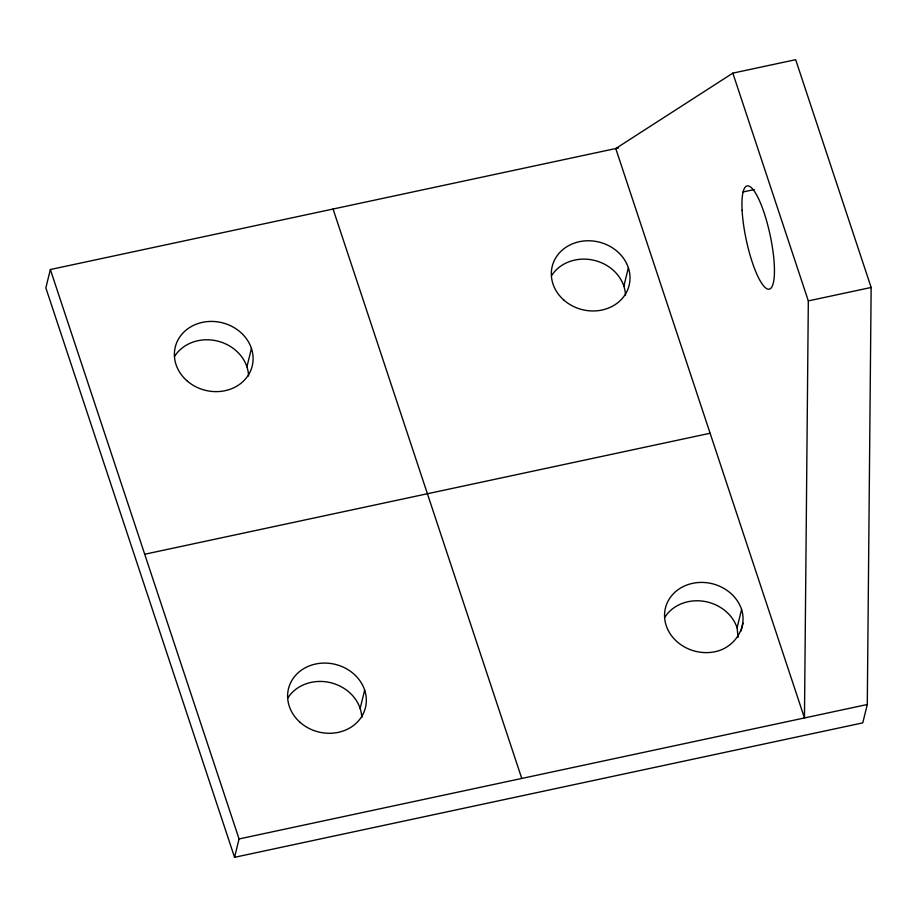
<?xml version="1.0" encoding="UTF-8"?>
<svg xmlns="http://www.w3.org/2000/svg" width="917" height="917" viewBox="0 0 917 917"><rect width="100%" height="100%" fill="white"/><g stroke="black" fill="none" stroke-linecap="round" stroke-linejoin="round"><path stroke-width="1.38" d="M732.843 73.131L808.324 300.902L804.461 717.954L615.754 148.531L732.843 73.131L795.669 59.685L871.15 287.457L867.287 704.508L862.771 722.871L234.557 857.315L45.85 287.892L50.355 269.529L618.551 147.935M246.925 366.823L251.441 348.46M234.557 857.315L239.062 838.952L50.355 269.529M360.152 708.474L364.657 690.111M623.858 286.15L628.374 267.798M738.105 637.384L737.085 627.801L741.589 609.45A39.614 34.812 13.8 0 0 692.576 583.35A39.614 34.812 13.8 0 0 666.201 625.577A39.614 34.812 13.8 0 0 715.226 651.678C734.024 647.757 747.642 628.363 741.589 609.45M741.119 630.999L743.057 623.136M743.091 191.951L754.255 189.555M808.324 300.902L871.15 287.457M144.714 554.246L710.113 433.248M239.062 838.952L867.287 704.508M333.054 209.03L521.762 778.453M664.733 617.416A39.614 34.812 13.8 0 1 703.35 601.22A39.614 34.812 13.8 0 1 737.085 627.801M287.8 698.078A39.614 34.812 13.8 0 1 331.495 682.913A39.614 34.812 13.8 0 1 361.791 717.587M174.574 356.426A39.614 34.812 13.8 0 1 218.28 341.262A39.614 34.812 13.8 0 1 248.576 375.936M551.507 275.765A39.614 34.812 13.8 0 1 595.213 260.6A39.614 34.812 13.8 0 1 625.509 295.274M299.985 722.252A39.614 34.812 13.8 0 0 365.275 708.279A39.614 34.812 13.8 0 0 315.643 664.011A39.614 34.812 13.8 0 0 299.985 722.252M186.759 380.601A39.614 34.812 13.8 0 0 252.049 366.628A39.614 34.812 13.8 0 0 202.416 322.36A39.614 34.812 13.8 0 0 186.759 380.601M563.691 299.928A39.614 34.812 13.8 0 0 628.982 285.955A39.614 34.812 13.8 0 0 579.349 241.698A39.614 34.812 13.8 0 0 563.691 299.928M742.105 210.291A52.819 12.185 77.9 0 0 768.251 289.187A52.819 12.185 77.9 0 0 764.193 213.031A52.819 12.185 77.9 0 0 742.105 210.291"/></g></svg>
